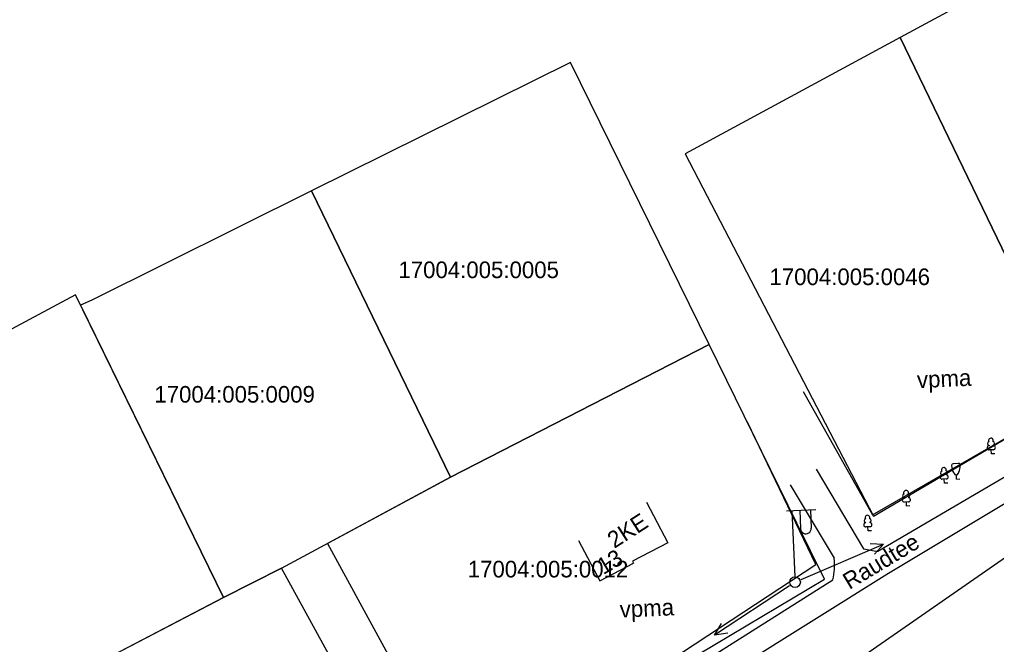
# Model space of a CAD drawing. Extents: x 641765 to 644424, y 6454656 to 6458238.
# Drawn here: x 643422.7 to 643540.3, y 6457678 to 6457753.3 of the extents above; entities that cross this region are included whole.
import ezdxf

# ---------------------------------------------------------------- set-up
doc = ezdxf.new("R2010")
doc.units = 0
for name, color, linetype in [('1', 7, 'Continuous'), ('10', 7, 'Continuous'), ('11', 7, 'Continuous'), ('12', 7, 'Continuous'), ('28', 7, 'Continuous'), ('30', 7, 'Continuous'), ('40', 7, 'Continuous'), ('57', 7, 'Continuous'), ('58', 7, 'Continuous')]:
    doc.layers.add(name, color=color, linetype=linetype)

# ---------------------------------------------------------------- blocks, each defined once
blk = doc.blocks.new('VLAIPU')
at = {"layer": '10'}
for p, q in [((-0.25, 1.03), (-0.25, 1)), ((0.25, 0.5), (-0.25, 0.5)), ((0, 0), (0, 0.5)), ((0.4, 0), (0, 0)), ((0.25, 1.03), (0.25, 1))]:
    blk.add_line(p, q, dxfattribs=at)
for centre, radius, start, end in [((-0.2, 1.25), 0.224, 105.2441, 257.079), ((0, 1.6), 0.292, 332.5799, 207.4201), ((0.2, 1.25), 0.224, 282.921, 74.7559), ((-0.25, 0.75), 0.25, 90, 270), ((0.25, 0.75), 0.25, 270, 90)]:
    blk.add_arc(centre, radius, start, end, dxfattribs=at)
blk = doc.blocks.new('VKITPU')
at = {"layer": '10'}
for p, q in [((-0.3, 1.9), (0.3, 1.9)), ((-0.1, 0.5), (0.1, 0.5)), ((0, 0), (0, 0.5)), ((0, 0), (0.4, 0))]:
    blk.add_line(p, q, dxfattribs=at)
for points in [[(-0.1, 0.5), (-0.26, 0.71), (-0.32, 0.82), (-0.4, 1), (-0.46, 1.23), (-0.48, 1.38), (-0.5, 1.7), (-0.5, 1.74), (-0.47, 1.81), (-0.43, 1.85), (-0.3, 1.9)], [(0.1, 0.5), (0.26, 0.71), (0.32, 0.82), (0.4, 1), (0.46, 1.23), (0.48, 1.38), (0.5, 1.7), (0.5, 1.74), (0.47, 1.81), (0.43, 1.85), (0.3, 1.9)]]:
    blk.add_lwpolyline(points, dxfattribs=at)
blk = doc.blocks.new('PPV')
at = {"layer": '11'}
for p, q in [((-0.2, 2.7), (0.9, 2.7)), ((0, 2.7), (0, 0.2)), ((0.3, 2.7), (0.3, 2)), ((0.7, 2.7), (0.7, 2))]:
    blk.add_line(p, q, dxfattribs=at)
blk.add_circle((0, 0), 0.2, dxfattribs=at)
blk.add_arc((0.5, 2), 0.2, 179.9393, 0.0607, dxfattribs=at)
blk = doc.blocks.new('WMNOOL')
at = {"layer": '12'}
blk.add_line((0.2, 0), (2.9, 0), dxfattribs=at)
blk.add_lwpolyline([(2.536, 0.176), (2.9, 0), (2.531, -0.176)], dxfattribs=at)

msp = doc.modelspace()

# ---------------------------------------------------------------- linework, layer by layer
at = {"layer": '1'}
for p, q in [((643498.19, 6457695.115), (643500.754, 6457690.217)), ((643489.995, 6457690.509), (643492.558, 6457685.611)), ((643500.76, 6457690.22), (643496.513, 6457687.998)), ((643496.513, 6457687.998), (643496.643, 6457687.75)), ((643492.564, 6457685.615), (643496.643, 6457687.75))]:
    msp.add_line(p, q, dxfattribs=at)
at = {"layer": '28'}
for points in [[(643517.049, 6457708.452), (643525.414, 6457693.579), (643549.741, 6457707.581), (643552.419, 6457709.3)], [(643471.069, 6457669.099), (643476.532, 6457659.943), (643518.587, 6457687.587), (643510.374, 6457704.728)]]:
    msp.add_lwpolyline(points, dxfattribs=at)
at = {"layer": '30'}
for p, q in [((643518.618, 6457699.069), (643524.342, 6457689.499)), ((643515.489, 6457697.198), (643520.786, 6457688.341))]:
    msp.add_line(p, q, dxfattribs=at)
for points in [[(643526.046, 6457689.195), (643555.62, 6457706.559), (643570.462, 6457714.781), (643593.008, 6457725.929), (643606.423, 6457732.011), (643636.789, 6457746.251), (643648.902, 6457752.18), (643690.829, 6457771.536), (643706.826, 6457779.185)], [(643708.35, 6457776.434), (643692.323, 6457769.164), (643650.631, 6457749.877), (643637.897, 6457743.509), (643609.477, 6457730.217), (643596.204, 6457724.359), (643572.07, 6457712.438), (643557.057, 6457704.336), (643527.138, 6457686.401), (643500.112, 6457669.491), (643482.184, 6457656.96), (643443.626, 6457629.62), (643419.209, 6457612.709), (643415.236, 6457612.066), (643411.906, 6457612.641), (643409.465, 6457613.99), (643402.391, 6457621.436), (643402.391, 6457621.436)], [(643478.18, 6457657.994), (643480.355, 6457659.559), (643498.482, 6457671.721), (643520.634, 6457685.764)]]:
    msp.add_lwpolyline(points, dxfattribs=at)
for centre, radius, start, end in [((643526.983, 6457699.364), 10.212, 255.01257, 264.73547), ((643513.652, 6457687.468), 7.187, 346.28473, 6.9767)]:
    msp.add_arc(centre, radius, start, end, dxfattribs=at)
at = {"layer": '40'}
for points in [[(643987.64, 6457891.81), (643971.71, 6457883.41), (643965.45, 6457894.65), (643947.12, 6457884.94), (643861.19, 6457845.01), (643781.71, 6457807.93), (643688.47, 6457764.51), (643652.37, 6457747), (643563.86, 6457704.02), (643410.76, 6457597.72), (643266.11, 6457488.77), (643193.55, 6457436.99), (643086.02, 6457356.41), (642950.83, 6457254.92)], [(643987.64, 6457891.81), (643971.71, 6457883.41), (643965.45, 6457894.65), (643947.12, 6457884.94), (643861.19, 6457845.01), (643781.71, 6457807.93), (643688.47, 6457764.51), (643652.37, 6457747), (643563.86, 6457704.02), (643410.76, 6457597.72), (643266.11, 6457488.77), (643193.55, 6457436.99), (643086.02, 6457356.41), (642950.83, 6457254.92)], [(643528.76, 6457751.08), (643549.75, 6457707.64), (643582.83, 6457726.3), (643562.55, 6457769.35), (643528.76, 6457751.08)], [(643502.86, 6457737.08), (643525.54, 6457693.43), (643549.75, 6457707.64), (643528.76, 6457751.08), (643502.86, 6457737.08)], [(643457.86, 6457732.6), (643474.59, 6457698.11), (643505.72, 6457714.11), (643489.02, 6457748.08), (643457.86, 6457732.6)], [(643447.23, 6457683.61), (643454.22, 6457687.16), (643474.59, 6457698.11), (643457.86, 6457732.6), (643431.4, 6457719.45), (643430.03, 6457718.83), (643447.23, 6457683.61)], [(643429.42, 6457720.08), (643376.9, 6457691.94), (643395.71, 6457656.75), (643447.23, 6457683.61), (643429.42, 6457720.08)], [(643459.76, 6457690.14), (643472.63, 6457666.55), (643476.23, 6457659.97), (643519.61, 6457685.84), (643516.31, 6457692.57), (643505.72, 6457714.11), (643474.59, 6457698.11), (643459.76, 6457690.14)], [(643418.79, 6457668.78), (643440.22, 6457634.92), (643471.1, 6457656.4), (643454.22, 6457687.16), (643447.23, 6457683.61), (643418.79, 6457668.78)]]:
    msp.add_lwpolyline(points, dxfattribs=at)

# ---------------------------------------------------------------- block references
at = {"layer": '10', "xscale": 0.9999936000000004, "yscale": 0.9999936000000004, "rotation": 2.56399}
for name, p in [('VLAIPU', (643539.74, 6457700.92)), ('VKITPU', (643535.54, 6457697.89)), ('VLAIPU', (643534.07, 6457697.39)), ('VLAIPU', (643529.52, 6457694.63)), ('VLAIPU', (643524.88, 6457691.64))]:
    msp.add_blockref(name, p, dxfattribs=at)
at = {"layer": '11', "xscale": 3.2, "yscale": 3.2000000000000006, "rotation": 2.56399}
msp.add_blockref('PPV', (643516.08, 6457685.47), dxfattribs=at)
at = {"layer": '12'}
for xscale, yscale, rotation in [(4, 4, 23.296394157884922), (3.9999999999999996, 3.9999999999999996, -146.66671292522216)]:
    msp.add_blockref('WMNOOL', (643516.08, 6457685.47), dxfattribs=dict(at, xscale=xscale, yscale=yscale, rotation=rotation))

# ---------------------------------------------------------------- texts
at = {"layer": '1'}
msp.add_text('13', height=2, rotation=30.41004, dxfattribs=at).set_placement((643492.98, 6457686.31))
at = {"layer": '40'}
for s, p in [('17004:005:0005', (643468.31, 6457722.1)), ('17004:005:0046', (643513, 6457721.26)), ('17004:005:0009', (643438.92, 6457707.1)), ('17004:005:0012', (643476.66, 6457686.04))]:
    msp.add_text(s, height=1.99998, dxfattribs=at).set_placement(p)
at = {"layer": '57'}
for s, rotation, p in [('vpma', 2.56399, (643530.81, 6457708.84)), ('2KE', 32.72143, (643494.32, 6457689.48)), ('vpma', 2.56399, (643495.01, 6457681.19))]:
    msp.add_text(s, height=2, rotation=rotation, dxfattribs=at).set_placement(p)
at = {"layer": '58'}
msp.add_text('Raudtee', height=2, rotation=31.11311, dxfattribs=at).set_placement((643522.62, 6457684.53))

doc.saveas('drawing.dxf')
